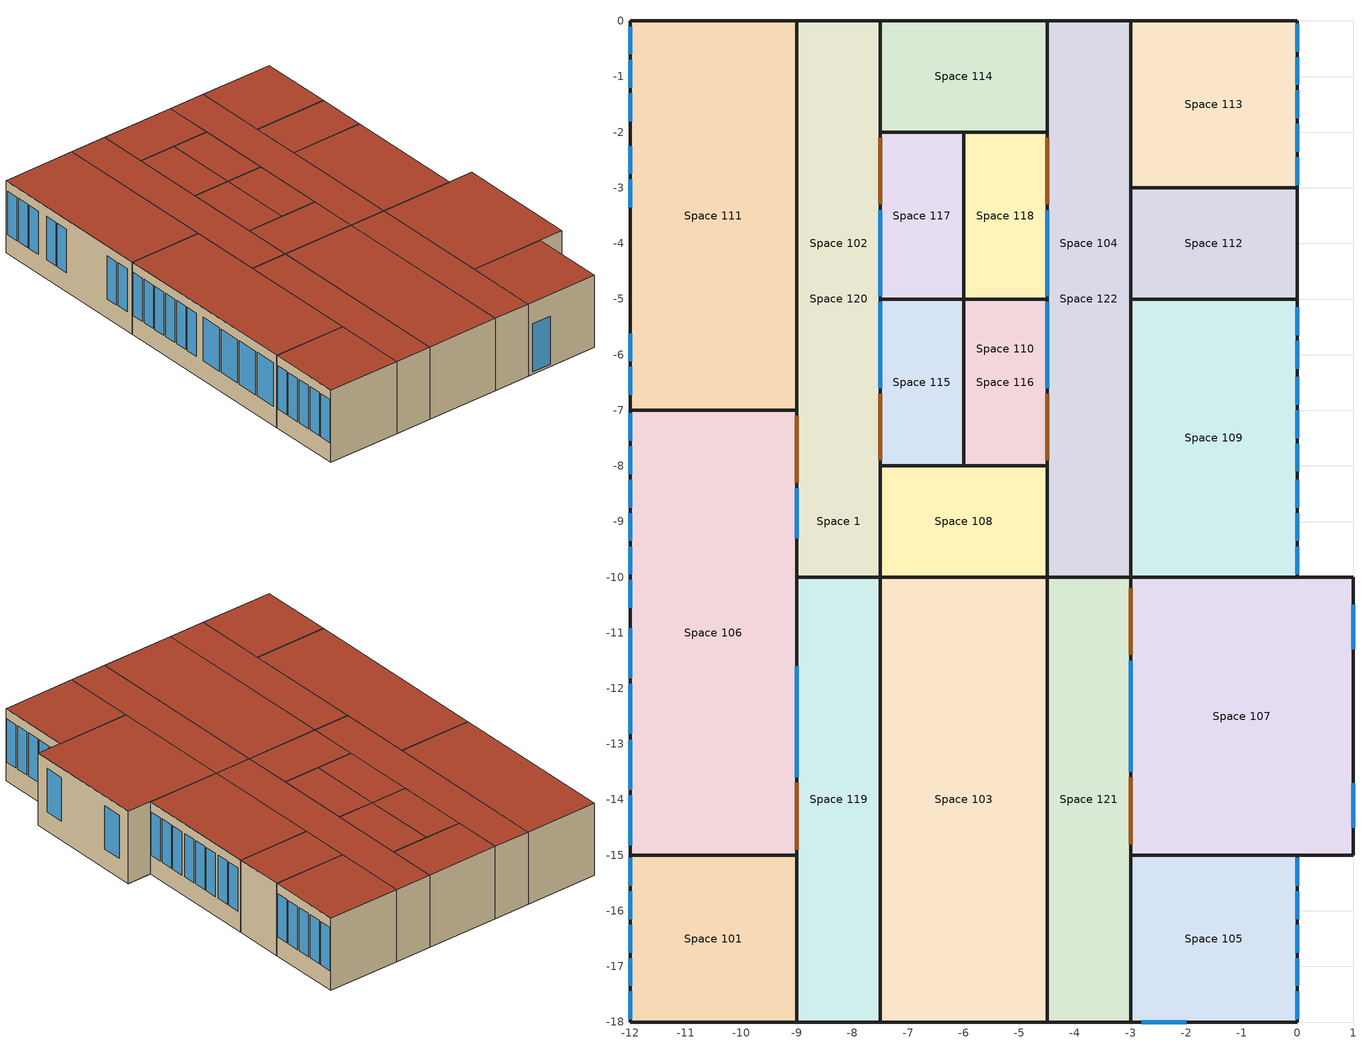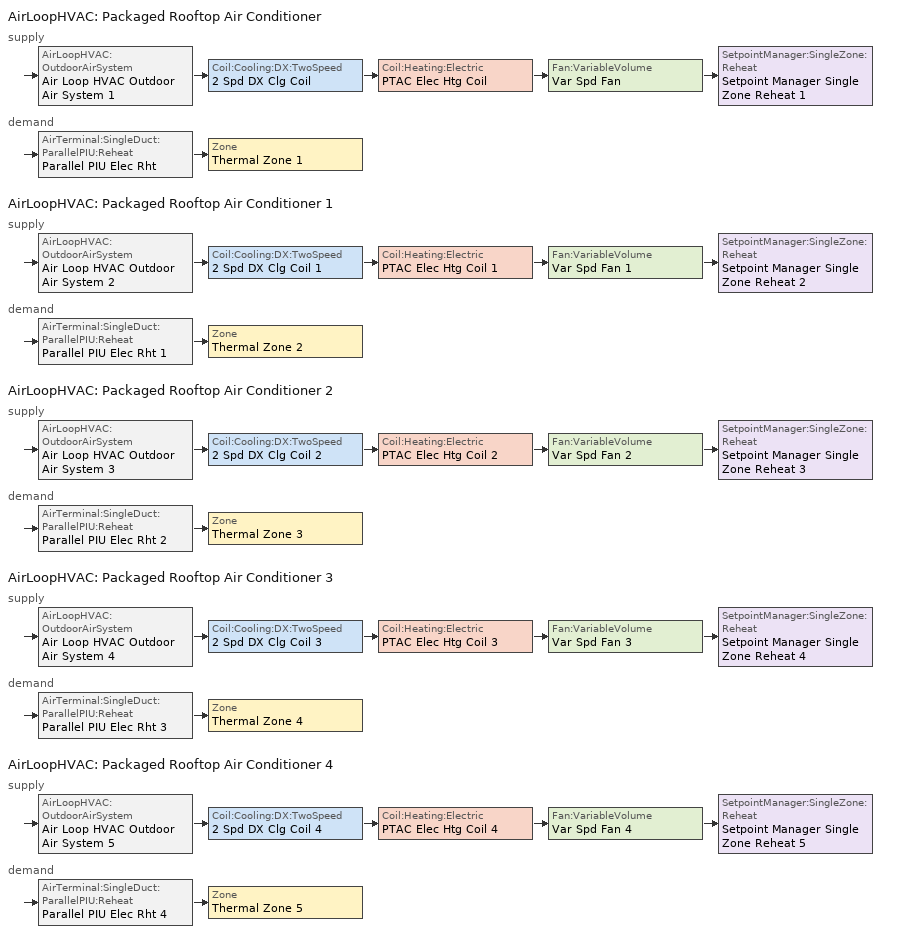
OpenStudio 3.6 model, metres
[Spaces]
Space 1
 floor ground: 0,-5 0,-10 -3,-10 -3,-5 z0; 0,-15 0,-18 -3,-18 -3,-15 z0; 1,-10 1,-15 -3,-15 -3,-10 z0; 0,0 0,-3 -3,-3 -3,0 z0; 0,-3 0,-5 -3,-5 -3,-3 z0; -4.5,0 -4.5,-2 -7.5,-2 -7.5,0 z0; -4.5,-10 -4.5,-18 -7.5,-18 -7.5,-10 z0; -4.5,-8 -4.5,-10 -7.5,-10 -7.5,-8 z0; -4.5,-2 -4.5,-8 -7.5,-8 -7.5,-2 z0; -7.5,0 -7.5,-18 -9,-18 -9,0 z0; -3,0 -3,-18 -4.5,-18 -4.5,0 z0; -9,-15 -9,-18 -12,-18 -12,-15 z0; -9,-7 -9,-15 -12,-15 -12,-7 z0
Space 101
 floor ground: -9,-15 -9,-18 -12,-18 -12,-15 z0
 wall outside: -9,-15 -12,-15 -12,-18 -9,-18 z0:3
 wall to Space 119 (Air Wall): -9,-18 -9,-15 z0:3
 window: -12,-15.05 -12,-15.55 / -12,-15.65 -12,-16.15 / -12,-16.25 -12,-16.75 / -12,-16.85 -12,-17.35 / -12,-17.45 -12,-17.95 z0.8:2.6
 roof outside: -9,-18 -9,-15 -12,-15 -12,-18 z3
Space 102
 floor ground: -7.5,0 -7.5,-10 -9,-10 -9,0 z0; -7.5,-10 -7.5,-18 -9,-18 -9,-10 z0
 wall outside: -7.5,0 -9,0 -9,-7 -9,-15 -9,-18 -7.5,-18 -7.5,-10 -7.5,-8 -7.5,-2 -7.5,0 z0:3
Space 103
 floor ground: -4.5,-10 -4.5,-18 -7.5,-18 -7.5,-10 z0
 wall outside: -4.5,-10 -7.5,-10 / -7.5,-18 -4.5,-18 z0:3
 wall to Space 121 (Air Wall): -4.5,-18 -4.5,-10 z0:3
 wall to Space 119 (Air Wall): -7.5,-10 -7.5,-18 z0:3
 roof outside: -4.5,-18 -4.5,-10 -7.5,-10 -7.5,-18 z3
Space 104
 floor ground: -3,-10 -3,-18 -4.5,-18 -4.5,-10 z0; -3,0 -3,-10 -4.5,-10 -4.5,0 z0
 wall outside: -3,0 -4.5,0 -4.5,-2 -4.5,-8 -4.5,-10 -4.5,-18 -3,-18 -3,-15 -3,-10 -3,-5 -3,-3 -3,0 z0:3
Space 105
 floor ground: 0,-15 0,-18 -3,-18 -3,-15 z0
 wall outside: -3,-18 0,-18 0,-15 -3,-15 z0:3
 wall to Space 121 (Air Wall): -3,-15 -3,-18 z0:3
 window: 0,-17.95 0,-17.45 / 0,-17.35 0,-16.85 / 0,-16.75 0,-16.25 / 0,-16.15 0,-15.65 / 0,-15.55 0,-15.05 z0.8:2.6; -2.8,-18 -2,-18 z0.1:2.1
 roof outside: 0,-18 0,-15 -3,-15 -3,-18 z3
Space 106
 floor ground: -9,-7 -9,-15 -12,-15 -12,-7 z0
 wall outside: -12,-15 -9,-15 -9,-7 -12,-7 -12,-15 z0:3
 window: -12,-7.05 -12,-7.55 / -12,-7.65 -12,-8.15 / -12,-8.25 -12,-8.75 / -12,-8.85 -12,-9.35 / -12,-9.45 -12,-9.95 / -12,-10.05 -12,-10.55 / -12,-10.92 -12,-11.82 / -12,-11.92 -12,-12.82 / -12,-12.92 -12,-13.82 / -12,-13.92 -12,-14.82 z0.8:2.6; -9,-13.6 -9,-11.6 z0.05:2.1; -9,-9.3 -9,-8.4 z0.02:2.1
 door: -9,-14.9 -9,-13.7 / -9,-8.3 -9,-7.1 z0:2.1
 roof outside: -9,-15 -9,-7 -12,-7 -12,-15 z3
Space 107
 floor ground: 1,-10 1,-15 -3,-15 -3,-10 z0
 wall outside: 1,-10 0,-10 -3,-10 -3,-15 0,-15 1,-15 1,-10 z0:3
 window: 1,-14.51 1,-13.71 / 1,-11.3 1,-10.5 z0.8:2.6; -3,-11.5 -3,-13.5 z0.02:2.1
 door: -3,-10.2 -3,-11.4 / -3,-13.6 -3,-14.8 z0:2.1
 roof outside: 1,-15 1,-10 -3,-10 -3,-15 z3
Space 108
 floor ground: -4.5,-8 -4.5,-10 -7.5,-10 -7.5,-8 z0
 wall outside: -7.5,-10 -4.5,-10 / -4.5,-8 -7.5,-8 z0:3
 wall to Space 120 (Air Wall): -7.5,-8 -7.5,-10 z0:3
 wall to Space 122 (Air Wall): -4.5,-10 -4.5,-8 z0:3
 roof outside: -4.5,-10 -4.5,-8 -7.5,-8 -7.5,-10 z3
Space 109
 floor ground: 0,-5 0,-10 -3,-10 -3,-5 z0
 wall outside: -3,-10 0,-10 0,-5 -3,-5 z0:3
 wall to Space 122 (Air Wall): -3,-5 -3,-10 z0:3
 window: 0,-9.95 0,-9.45 / 0,-9.35 0,-8.85 / 0,-8.75 0,-8.25 / 0,-8.1 0,-7.6 / 0,-7.5 0,-7 / 0,-6.9 0,-6.4 / 0,-6.25 0,-5.75 / 0,-5.65 0,-5.15 z0.8:2.6
 roof outside: 0,-10 0,-5 -3,-5 -3,-10 z3
Space 110
 floor ground: -4.5,-5 -4.5,-8 -6,-8 -6,-5 z0; -6,-5 -6,-8 -7.5,-8 -7.5,-5 z0; -6,-2 -6,-5 -7.5,-5 -7.5,-2 z0; -4.5,-2 -4.5,-5 -6,-5 -6,-2 z0
 wall outside: -7.5,-8 -4.5,-8 -4.5,-2 -7.5,-2 -7.5,-8 z0:3
Space 111
 floor ground: -9,0 -9,-7 -12,-7 -12,0 z0
 wall outside: -9,0 -12,0 -12,-7 -9,-7 z0:3
 wall to Space 120 (Air Wall): -9,-7 -9,0 z0:3
 window: -12,-0.1 -12,-0.6 / -12,-0.7 -12,-1.2 / -12,-1.3 -12,-1.8 / -12,-2.25 -12,-2.75 / -12,-2.85 -12,-3.35 / -12,-5.62 -12,-6.12 / -12,-6.22 -12,-6.72 z0.8:2.6
 roof outside: -9,-7 -9,0 -12,0 -12,-7 z3
Space 112
 floor ground: 0,-3 0,-5 -3,-5 -3,-3 z0
 wall outside: -3,-5 0,-5 0,-3 -3,-3 z0:3
 wall to Space 122 (Air Wall): -3,-3 -3,-5 z0:3
 roof outside: 0,-5 0,-3 -3,-3 -3,-5 z3
Space 113
 floor ground: 0,0 0,-3 -3,-3 -3,0 z0
 wall outside: -3,-3 0,-3 0,0 -3,0 z0:3
 wall to Space 122 (Air Wall): -3,0 -3,-3 z0:3
 window: 0,-2.95 0,-2.45 / 0,-2.35 0,-1.85 / 0,-1.75 0,-1.25 / 0,-1.15 0,-0.65 / 0,-0.55 0,-0.05 z0.8:2.6
 roof outside: 0,-3 0,0 -3,0 -3,-3 z3
Space 114
 floor ground: -4.5,0 -4.5,-2 -7.5,-2 -7.5,0 z0
 wall outside: -7.5,-2 -4.5,-2 / -4.5,0 -7.5,0 z0:3
 wall to Space 120 (Air Wall): -7.5,0 -7.5,-2 z0:3
 wall to Space 122 (Air Wall): -4.5,-2 -4.5,0 z0:3
 roof outside: -4.5,-2 -4.5,0 -7.5,0 -7.5,-2 z3
Space 115
 floor ground: -6,-5 -6,-8 -7.5,-8 -7.5,-5 z0
 wall outside: -7.5,-5 -7.5,-8 -6,-8 -6,-5 -7.5,-5 z0:3
 window: -7.5,-5.05 -7.5,-6.6 z0.05:2.1
 door: -7.5,-6.7 -7.5,-7.9 z0:2.1
 roof outside: -6,-8 -6,-5 -7.5,-5 -7.5,-8 z3
Space 116
 floor ground: -4.5,-5 -4.5,-8 -6,-8 -6,-5 z0
 wall outside: -6,-5 -6,-8 -4.5,-8 -4.5,-5 -6,-5 z0:3
 window: -4.5,-6.6 -4.5,-5.05 z0.05:2.1
 door: -4.5,-7.9 -4.5,-6.7 z0:2.1
 roof outside: -4.5,-8 -4.5,-5 -6,-5 -6,-8 z3
Space 117
 floor ground: -6,-2 -6,-5 -7.5,-5 -7.5,-2 z0
 wall outside: -6,-5 -6,-2 -7.5,-2 -7.5,-5 -6,-5 z0:3
 window: -7.5,-3.4 -7.5,-4.95 z0.05:2.1
 door: -7.5,-2.1 -7.5,-3.3 z0:2.1
 roof outside: -6,-5 -6,-2 -7.5,-2 -7.5,-5 z3
Space 118
 floor ground: -4.5,-2 -4.5,-5 -6,-5 -6,-2 z0
 wall outside: -4.5,-5 -4.5,-2 -6,-2 -6,-5 -4.5,-5 z0:3
 window: -4.5,-4.95 -4.5,-3.4 z0.05:2.1
 door: -4.5,-3.3 -4.5,-2.1 z0:2.1
 roof outside: -4.5,-5 -4.5,-2 -6,-2 -6,-5 z3
Space 119
 floor ground: -7.5,-10 -7.5,-18 -9,-18 -9,-10 z0
 wall outside: -7.5,-10 -9,-10 -9,-15 / -9,-18 -7.5,-18 z0:3
 roof outside: -7.5,-18 -7.5,-10 -9,-10 -9,-18 z3
Space 120
 floor ground: -7.5,0 -7.5,-10 -9,-10 -9,0 z0
 wall outside: -9,-7 -9,-10 -7.5,-10 / -7.5,0 -9,0 / -7.5,-8 -7.5,-2 z0:3
 roof outside: -7.5,-10 -7.5,0 -9,0 -9,-10 z3
Space 121
 floor ground: -3,-10 -3,-18 -4.5,-18 -4.5,-10 z0
 wall outside: -3,-15 -3,-10 -4.5,-10 / -4.5,-18 -3,-18 z0:3
 roof outside: -3,-18 -3,-10 -4.5,-10 -4.5,-18 z3
Space 122
 floor ground: -3,0 -3,-10 -4.5,-10 -4.5,0 z0
 wall outside: -3,0 -4.5,0 / -4.5,-10 -3,-10 / -4.5,-2 -4.5,-8 z0:3
 roof outside: -3,-10 -3,0 -4.5,0 -4.5,-10 z3
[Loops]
AirLoopHVAC 'Packaged Rooftop Air Conditioner'
 supply: AirLoopHVAC:OutdoorAirSystem 'Air Loop HVAC Outdoor Air System 1' > Coil:Cooling:DX:TwoSpeed '2 Spd DX Clg Coil' > Coil:Heating:Electric 'PTAC Elec Htg Coil' > Fan:VariableVolume 'Var Spd Fan' > SetpointManager:SingleZone:Reheat 'Setpoint Manager Single Zone Reheat 1'
 demand: AirTerminal:SingleDuct:ParallelPIU:Reheat 'Parallel PIU Elec Rht' > Zone 'Thermal Zone 1'
AirLoopHVAC 'Packaged Rooftop Air Conditioner 1'
 supply: AirLoopHVAC:OutdoorAirSystem 'Air Loop HVAC Outdoor Air System 2' > Coil:Cooling:DX:TwoSpeed '2 Spd DX Clg Coil 1' > Coil:Heating:Electric 'PTAC Elec Htg Coil 1' > Fan:VariableVolume 'Var Spd Fan 1' > SetpointManager:SingleZone:Reheat 'Setpoint Manager Single Zone Reheat 2'
 demand: AirTerminal:SingleDuct:ParallelPIU:Reheat 'Parallel PIU Elec Rht 1' > Zone 'Thermal Zone 2'
AirLoopHVAC 'Packaged Rooftop Air Conditioner 2'
 supply: AirLoopHVAC:OutdoorAirSystem 'Air Loop HVAC Outdoor Air System 3' > Coil:Cooling:DX:TwoSpeed '2 Spd DX Clg Coil 2' > Coil:Heating:Electric 'PTAC Elec Htg Coil 2' > Fan:VariableVolume 'Var Spd Fan 2' > SetpointManager:SingleZone:Reheat 'Setpoint Manager Single Zone Reheat 3'
 demand: AirTerminal:SingleDuct:ParallelPIU:Reheat 'Parallel PIU Elec Rht 2' > Zone 'Thermal Zone 3'
AirLoopHVAC 'Packaged Rooftop Air Conditioner 3'
 supply: AirLoopHVAC:OutdoorAirSystem 'Air Loop HVAC Outdoor Air System 4' > Coil:Cooling:DX:TwoSpeed '2 Spd DX Clg Coil 3' > Coil:Heating:Electric 'PTAC Elec Htg Coil 3' > Fan:VariableVolume 'Var Spd Fan 3' > SetpointManager:SingleZone:Reheat 'Setpoint Manager Single Zone Reheat 4'
 demand: AirTerminal:SingleDuct:ParallelPIU:Reheat 'Parallel PIU Elec Rht 3' > Zone 'Thermal Zone 4'
AirLoopHVAC 'Packaged Rooftop Air Conditioner 4'
 supply: AirLoopHVAC:OutdoorAirSystem 'Air Loop HVAC Outdoor Air System 5' > Coil:Cooling:DX:TwoSpeed '2 Spd DX Clg Coil 4' > Coil:Heating:Electric 'PTAC Elec Htg Coil 4' > Fan:VariableVolume 'Var Spd Fan 4' > SetpointManager:SingleZone:Reheat 'Setpoint Manager Single Zone Reheat 5'
 demand: AirTerminal:SingleDuct:ParallelPIU:Reheat 'Parallel PIU Elec Rht 4' > Zone 'Thermal Zone 5'
[Building]
Building 1: Space Type=189.1-2009 - Office - OpenOffice - CZ4-8; Default Construction Set=189.1-2009 - CZ5 - Office
[Site]
Beijing: Latitude {deg}=39.8; Longitude {deg}=116.47; Time Zone {hr}=8; Elevation {m}=31.3
[ClimateZones]
Climate Zone Institution Name 1=ASHRAE; Climate Zone Document Name 1=ANSI/ASHRAE Standard 169; Climate Zone Document Year 1=2006; Climate Zone Institution Name 2=CEC; Climate Zone Document Name 2=California Climate Zone Descriptions; Climate Zone Document Year 2=1995
[SizingPeriod:DesignDay] Barometric Pressure {Pa}=100950; Rain Indicator=No; Snow Indicator=No; Day of Month=21; Daylight Saving Time Indicator=No; Dry-Bulb Temperature Range Modifier Type=DefaultMultipliers
Name | Maximum Dry-Bulb Temperature {C} | Daily Dry-Bulb Temperature Range {deltaC} | Wind Speed {m/s} | Wind Direction {deg} | Sky Clearness | Month | Day Type | Humidity Condition Type | Wetbulb or DewPoint at Maximum Dry-Bulb {C} | Solar Model Indicator | ASHRAE Clear Sky Optical Depth for Beam Irradiance | ASHRAE Clear Sky Optical Depth for Diffuse Irradiance | Enthalpy at Maximum Dry-Bulb {J/kg}
Beijing Ann Htg 99.6% Condns DB | -10.8 | 0 | 2.2 | 340 | 0 | 1 | WinterDesignDay | Wetbulb | -10.8 | ASHRAEClearSky
Beijing Ann Hum_n 99.6% Condns DP=>MCDB | -4 | 0 | 2.2 | 340 | 0 | 1 | WinterDesignDay | Dewpoint | -30.1 | ASHRAEClearSky
Beijing Ann Htg Wind 99.6% Condns WS=>MCDB | -1.6 | 0 | 12 | 340 | 0 | 1 | WinterDesignDay | Wetbulb | -1.6 | ASHRAEClearSky
Beijing Ann Clg .4% Condns DB=>MWB | 34.9 | 8.9 | 3.4 | 180 |  | 7 | SummerDesignDay | Wetbulb | 22.2 | ASHRAETau | 0.747 | 1.448
Beijing Ann Clg .4% Condns WB=>MDB | 30.5 | 8.9 | 3.4 | 180 |  | 7 | SummerDesignDay | Wetbulb | 27 | ASHRAETau | 0.747 | 1.448
Beijing Ann Clg .4% Condns DP=>MDB | 28.9 | 8.9 | 3.4 | 180 |  | 7 | SummerDesignDay | Dewpoint | 26.1 | ASHRAETau | 0.747 | 1.448
Beijing Ann Clg .4% Condns Enth=>MDB | 30.1 | 8.9 | 3.4 | 180 |  | 7 | SummerDesignDay | Enthalpy | 23 | ASHRAETau | 0.747 | 1.448 | 86200
[DefaultConstructionSet]
189.1-2009 - CZ5 - Office: Default Exterior Surface Constructions=Default Surface Constructions 13; Default Interior Surface Constructions=Default Surface Constructions 14; Default Ground Contact Surface Constructions=Default Surface Constructions 15; Default Exterior SubSurface Constructions=Default Sub Surface Constructions 9; Default Interior SubSurface Constructions=Default Sub Surface Constructions 10; Interior Partition Construction=Interior Partition
[DefaultSurfaceConstructions]
Name | Floor Construction | Wall Construction | Roof Ceiling Construction
Default Surface Constructions 13 | ExtSlabCarpet 4in ClimateZone 1-8 | ASHRAE 189.1-2009 ExtWall Mass ClimateZone 5 | ASHRAE 189.1-2009 ExtRoof IEAD ClimateZone 2-5
Default Surface Constructions 14 | Interior Floor | Interior Wall | Interior Ceiling
Default Surface Constructions 15 | ExtSlabCarpet 4in ClimateZone 1-8 | ExtSlabCarpet 4in ClimateZone 1-8 | ExtSlabCarpet 4in ClimateZone 1-8
[Construction]
ExtSlabCarpet 4in ClimateZone 1-8: MAT-CC05 4 HW CONCRETE, CP02 CARPET PAD
Interior Floor: F16 Acoustic tile, F05 Ceiling air space resistance, M11 100mm lightweight concrete
Interior Wall: G01a 19mm gypsum board, F04 Wall air space resistance, G01a 19mm gypsum board
Interior Ceiling: M11 100mm lightweight concrete, F05 Ceiling air space resistance, F16 Acoustic tile
Exterior Door: F08 Metal surface, I01 25mm insulation board
Interior Window: Clear 3mm
Interior Door; Interior Partition: G05 25mm wood
ASHRAE 189.1-2009 ExtRoof IEAD ClimateZone 2-5: Roof Membrane, Roof Insulation [21], Metal Decking
ASHRAE 189.1-2009 ExtWindow ClimateZone 4-5: Theoretical Glass [207]
ASHRAE 189.1-2009 ExtWall Mass ClimateZone 5: 1IN Stucco, 8IN Concrete HW, Wall Insulation [40], 1/2IN Gypsum
[Material] Thermal Absorptance=0.9
Name | Roughness | Thickness {m} | Conductivity {W/m-K} | Density {kg/m3} | Specific Heat {J/kg-K} | Solar Absorptance | Visible Absorptance
MAT-CC05 4 HW CONCRETE | Rough | 0.1016 | 1.311 | 2240 | 836.8 | 0.85 | 0.85
1IN Stucco | Smooth | 0.0253 | 0.6918 | 1858 | 837 | 0.92 | 0.92
8IN Concrete HW | MediumRough | 0.2033 | 1.7296 | 2243 | 837 | 0.65 | 0.65
1/2IN Gypsum | Smooth | 0.0127 | 0.16 | 784.9 | 830 | 0.4 | 0.4
Roof Membrane | VeryRough | 0.0095 | 0.16 | 1121.29 | 1460 | 0.7 | 0.7
Metal Decking | MediumSmooth | 0.0015 | 45.006 | 7680 | 418.4 | 0.6 | 0.6
F16 Acoustic tile | MediumSmooth | 0.0191 | 0.06 | 368 | 590 | 0.3 | 0.3
M11 100mm lightweight concrete | MediumRough | 0.1016 | 0.53 | 1280 | 840 | 0.5 | 0.5
G01a 19mm gypsum board | MediumSmooth | 0.019 | 0.16 | 800 | 1090 | 0.4 | 0.4
F08 Metal surface | Smooth | 0.0008 | 45.28 | 7824 | 500 | 0.7 | 0.7
I01 25mm insulation board | MediumRough | 0.0254 | 0.03 | 43 | 1210 | 0.6 | 0.6
G05 25mm wood | MediumSmooth | 0.0254 | 0.15 | 608 | 1630 | 0.5 | 0.5
Roof Insulation [21] | MediumRough | 0.2105 | 0.049 | 265 | 836.8 | 0.7 | 0.7
Wall Insulation [40] | MediumRough | 0.0794 | 0.0432 | 91 | 837 | 0.5 | 0.5
[Material:NoMass]
CP02 CARPET PAD: Roughness=Smooth; Thermal Resistance {m2-K/W}=0.1; Thermal Absorptance=0.9; Solar Absorptance=0.8; Visible Absorptance=0.8
[Material:AirGap]
Name | Thermal Resistance {m2-K/W}
F05 Ceiling air space resistance | 0.18
F04 Wall air space resistance | 0.15
[DefaultSubSurfaceConstructions]
Name | Fixed Window Construction | Operable Window Construction | Door Construction | Tubular Daylight Dome Construction | Tubular Daylight Diffuser Construction
Default Sub Surface Constructions 9 | ASHRAE 189.1-2009 ExtWindow ClimateZone 4-5 | ASHRAE 189.1-2009 ExtWindow ClimateZone 4-5 | Exterior Door | Interior Window | Interior Window
Default Sub Surface Constructions 10 | Interior Window | Interior Window | Interior Door
[WindowMaterial:Glazing] Optical Data Type=SpectralAverage; Thickness {m}=0.003; Back Side Solar Reflectance at Normal Incidence=0; Back Side Visible Reflectance at Normal Incidence=0; Infrared Transmittance at Normal Incidence=0; Dirt Correction Factor for Solar and Visible Transmittance=1; Solar Diffusing=No
Name | Solar Transmittance at Normal Incidence | Front Side Solar Reflectance at Normal Incidence | Visible Transmittance at Normal Incidence | Front Side Visible Reflectance at Normal Incidence | Front Side Infrared Hemispherical Emissivity | Back Side Infrared Hemispherical Emissivity | Conductivity {W/m-K}
Clear 3mm | 0.837 | 0.075 | 0.898 | 0.081 | 0.84 | 0.84 | 0.9
Theoretical Glass [207] | 0.3311 | 0.6189 | 0.44 | 0.51 | 0.9 | 0.9 | 0.0133
[Construction:AirBoundary]
Air Wall: 0
[WindowMaterial:Blind]
Window Material Blind 1: Slat Width {m}=0.025; Slat Separation {m}=0.01875; Front Side Slat Beam Solar Reflectance=0.5; Back Side Slat Beam Solar Reflectance=0.5; Front Side Slat Diffuse Solar Reflectance=0.5; Back Side Slat Diffuse Solar Reflectance=0.5; Slat Beam Visible Transmittance=0
[SpaceType] Standards Building Type=Office
Name | Default Schedule Set | Design Specification Outdoor Air Object | Standards Space Type
189.1-2009 - Office - BreakRoom - CZ1-3 | 189.1-2009 - Office - BreakRoom - CZ1-3 Schedule Set | 189.1-2009 - Office - BreakRoom - CZ1-3 Ventilation | BreakRoom
189.1-2009 - Office - IT_Room - CZ1-3 | 189.1-2009 - Office - IT_Room - CZ1-3 Schedule Set | 189.1-2009 - Office - IT_Room - CZ1-3 Ventilation | IT_Room
189.1-2009 - Office - OpenOffice - CZ4-8 | 189.1-2009 - Office - OpenOffice - CZ4-8 Schedule Set | 189.1-2009 - Office - OpenOffice - CZ4-8 Ventilation | OpenOffice
189.1-2009 - Office - Lobby - CZ1-3 1; 189.1-2009 - Office - Lobby - CZ1-3 2 | 189.1-2009 - Office - Lobby - CZ1-3 Schedule Set | 189.1-2009 - Office - Lobby - CZ1-3 Ventilation | Lobby
189.1-2009 - Office - Lobby - CZ4-8 1; 189.1-2009 - Office - Lobby - CZ4-8 2 | 189.1-2009 - Office - Lobby - CZ4-8 Schedule Set | 189.1-2009 - Office - Lobby - CZ4-8 Ventilation | Lobby
[DefaultScheduleSet] People Activity Level Schedule=Office Activity; Lighting Schedule=Office Bldg Light; Electric Equipment Schedule=Office Bldg Equip; Infiltration Schedule=Office Infil Quarter On
Name | Number of People Schedule
189.1-2009 - Office - BreakRoom - CZ1-3 Schedule Set; 189.1-2009 - Office - IT_Room - CZ1-3 Schedule Set; 189.1-2009 - Office - Lobby - CZ1-3 Schedule Set; 189.1-2009 - Office - Lobby - CZ4-8 Schedule Set | Office Misc Occ
189.1-2009 - Office - OpenOffice - CZ4-8 Schedule Set | Office Work Occ
[Lights:Definition] Design Level Calculation Method=Watts/Area
Name | Watts per Space Floor Area {W/m2}
189.1-2009 - Office - BreakRoom - CZ1-3 Lights Definition | 11.625
189.1-2009 - Office - IT_Room - CZ1-3 Lights Definition; 189.1-2009 - Office - OpenOffice - CZ4-8 Lights Definition | 10.6563
189.1-2009 - Office - Lobby - CZ1-3 Lights Definition; 189.1-2009 - Office - Lobby - CZ4-8 Lights Definition | 12.5938
[Lights]
Name | Lights Definition | Space or SpaceType
189.1-2009 - Office - BreakRoom - CZ1-3 Lights | 189.1-2009 - Office - BreakRoom - CZ1-3 Lights Definition | 189.1-2009 - Office - BreakRoom - CZ1-3
189.1-2009 - Office - IT_Room - CZ1-3 Lights | 189.1-2009 - Office - IT_Room - CZ1-3 Lights Definition | 189.1-2009 - Office - IT_Room - CZ1-3
189.1-2009 - Office - OpenOffice - CZ4-8 Lights | 189.1-2009 - Office - OpenOffice - CZ4-8 Lights Definition | 189.1-2009 - Office - OpenOffice - CZ4-8
189.1-2009 - Office - Lobby - CZ1-3 Lights 1 | 189.1-2009 - Office - Lobby - CZ1-3 Lights Definition | 189.1-2009 - Office - Lobby - CZ1-3 1
189.1-2009 - Office - Lobby - CZ1-3 Lights 2 | 189.1-2009 - Office - Lobby - CZ1-3 Lights Definition | 189.1-2009 - Office - Lobby - CZ1-3 2
189.1-2009 - Office - Lobby - CZ4-8 Lights 1 | 189.1-2009 - Office - Lobby - CZ4-8 Lights Definition | 189.1-2009 - Office - Lobby - CZ4-8 1
189.1-2009 - Office - Lobby - CZ4-8 Lights 2 | 189.1-2009 - Office - Lobby - CZ4-8 Lights Definition | 189.1-2009 - Office - Lobby - CZ4-8 2
[DesignSpecification:OutdoorAir] Outdoor Air Method=Sum
Name | Outdoor Air Flow per Person {m3/s-person} | Outdoor Air Flow per Floor Area {m3/s-m2}
189.1-2009 - Office - BreakRoom - CZ1-3 Ventilation; 189.1-2009 - Office - Lobby - CZ1-3 Ventilation; 189.1-2009 - Office - Lobby - CZ4-8 Ventilation | 0.00707921
189.1-2009 - Office - IT_Room - CZ1-3 Ventilation |  | 0.000254
189.1-2009 - Office - OpenOffice - CZ4-8 Ventilation | 0.00943895
[People:Definition] Number of People Calculation Method=People/Area; Fraction Radiant=0.3
Name | People per Space Floor Area {person/m2}
189.1-2009 - Office - BreakRoom - CZ1-3 People Definition | 0.538196
189.1-2009 - Office - IT_Room - CZ1-3 People Definition | 0.0538196
189.1-2009 - Office - Lobby - CZ1-3 People Definition; 189.1-2009 - Office - Lobby - CZ4-8 People Definition | 0.107639
189.1-2009 - Office - OpenOffice - CZ4-8 People Definition | 0.0565105
[People]
Name | People Definition | Space or SpaceType | Multiplier
189.1-2009 - Office - BreakRoom - CZ1-3 People | 189.1-2009 - Office - BreakRoom - CZ1-3 People Definition | 189.1-2009 - Office - BreakRoom - CZ1-3
189.1-2009 - Office - IT_Room - CZ1-3 People | 189.1-2009 - Office - IT_Room - CZ1-3 People Definition | 189.1-2009 - Office - IT_Room - CZ1-3
189.1-2009 - Office - OpenOffice - CZ4-8 People | 189.1-2009 - Office - OpenOffice - CZ4-8 People Definition | 189.1-2009 - Office - OpenOffice - CZ4-8
189.1-2009 - Office - Lobby - CZ1-3 People 1 | 189.1-2009 - Office - Lobby - CZ1-3 People Definition | 189.1-2009 - Office - Lobby - CZ1-3 1 | 1
189.1-2009 - Office - Lobby - CZ1-3 People 2 | 189.1-2009 - Office - Lobby - CZ1-3 People Definition | 189.1-2009 - Office - Lobby - CZ1-3 2 | 1
189.1-2009 - Office - Lobby - CZ4-8 People 1 | 189.1-2009 - Office - Lobby - CZ4-8 People Definition | 189.1-2009 - Office - Lobby - CZ4-8 1 | 1
189.1-2009 - Office - Lobby - CZ4-8 People 2 | 189.1-2009 - Office - Lobby - CZ4-8 People Definition | 189.1-2009 - Office - Lobby - CZ4-8 2 | 1
[SpaceInfiltration:DesignFlowRate] Design Flow Rate Calculation Method=Flow/ExteriorArea
Name | Space or SpaceType | Flow per Exterior Surface Area {m3/s-m2}
189.1-2009 - Office - BreakRoom - CZ1-3 Infiltration | 189.1-2009 - Office - BreakRoom - CZ1-3 | 0.00030226
189.1-2009 - Office - IT_Room - CZ1-3 Infiltration | 189.1-2009 - Office - IT_Room - CZ1-3 | 0.00030226
189.1-2009 - Office - OpenOffice - CZ4-8 Infiltration | 189.1-2009 - Office - OpenOffice - CZ4-8 | 0.000226568
189.1-2009 - Office - Lobby - CZ1-3 Infiltration 1 | 189.1-2009 - Office - Lobby - CZ1-3 1 | 0.00030226
189.1-2009 - Office - Lobby - CZ1-3 Infiltration 2 | 189.1-2009 - Office - Lobby - CZ1-3 2 | 0.00030226
189.1-2009 - Office - Lobby - CZ4-8 Infiltration 1 | 189.1-2009 - Office - Lobby - CZ4-8 1 | 0.000226568
189.1-2009 - Office - Lobby - CZ4-8 Infiltration 2 | 189.1-2009 - Office - Lobby - CZ4-8 2 | 0.000226568
[ElectricEquipment:Definition] Design Level Calculation Method=Watts/Area
Name | Watts per Space Floor Area {W/m2}
189.1-2009 - Office - BreakRoom - CZ1-3 Electric Equipment Definition | 48.007
189.1-2009 - Office - IT_Room - CZ1-3 Electric Equipment Definition | 16.7917
189.1-2009 - Office - Lobby - CZ1-3 Electric Equipment Definition; 189.1-2009 - Office - Lobby - CZ4-8 Electric Equipment Definition | 0.753474
189.1-2009 - Office - OpenOffice - CZ4-8 Electric Equipment Definition | 7.64238
[ElectricEquipment]
Name | Electric Equipment Definition | Space or SpaceType
189.1-2009 - Office - BreakRoom - CZ1-3 Electric Equipment | 189.1-2009 - Office - BreakRoom - CZ1-3 Electric Equipment Definition | 189.1-2009 - Office - BreakRoom - CZ1-3
189.1-2009 - Office - IT_Room - CZ1-3 Electric Equipment | 189.1-2009 - Office - IT_Room - CZ1-3 Electric Equipment Definition | 189.1-2009 - Office - IT_Room - CZ1-3
189.1-2009 - Office - OpenOffice - CZ4-8 Electric Equipment | 189.1-2009 - Office - OpenOffice - CZ4-8 Electric Equipment Definition | 189.1-2009 - Office - OpenOffice - CZ4-8
189.1-2009 - Office - Lobby - CZ1-3 Electric Equipment 1 | 189.1-2009 - Office - Lobby - CZ1-3 Electric Equipment Definition | 189.1-2009 - Office - Lobby - CZ1-3 1
189.1-2009 - Office - Lobby - CZ1-3 Electric Equipment 2 | 189.1-2009 - Office - Lobby - CZ1-3 Electric Equipment Definition | 189.1-2009 - Office - Lobby - CZ1-3 2
189.1-2009 - Office - Lobby - CZ4-8 Electric Equipment 1 | 189.1-2009 - Office - Lobby - CZ4-8 Electric Equipment Definition | 189.1-2009 - Office - Lobby - CZ4-8 1
189.1-2009 - Office - Lobby - CZ4-8 Electric Equipment 2 | 189.1-2009 - Office - Lobby - CZ4-8 Electric Equipment Definition | 189.1-2009 - Office - Lobby - CZ4-8 2
[ThermostatSetpoint:DualSetpoint] Heating Setpoint Temperature Schedule=HAVC-HOT; Cooling Setpoint Temperature Schedule=HAVC-COOL
Thermostat Setpoint Dual Setpoint 1; Thermostat Setpoint Dual Setpoint 2; Thermostat Setpoint Dual Setpoint 3; Thermostat Setpoint Dual Setpoint 4; Thermostat Setpoint Dual Setpoint 5
[ShadingControl]
Shading Control 1: Shading Type=InteriorBlind; Shading Device Material=Window Material Blind 1; Multiple Surface Control Type=Sequential
[Space]
Name | Space Type | Building Story | Thermal Zone
Space 1
Space 101; Space 103; Space 105; Space 107 | 189.1-2009 - Office - IT_Room - CZ1-3 | Building Story 1 | Thermal Zone 1
Space 102; Space 104; Space 110 |  | Building Story 1
Space 106 | 189.1-2009 - Office - BreakRoom - CZ1-3 | Building Story 1 | Thermal Zone 3
Space 108; Space 109; Space 111; Space 112; Space 113; Space 114 |  | Building Story 1 | Thermal Zone 2
Space 115; Space 116; Space 117; Space 118 |  | Building Story 2 | Thermal Zone 2
Space 119 | 189.1-2009 - Office - Lobby - CZ1-3 1 | Building Story 3 | Thermal Zone 4
Space 120 | 189.1-2009 - Office - Lobby - CZ1-3 2 | Building Story 3 | Thermal Zone 4
Space 121 | 189.1-2009 - Office - Lobby - CZ4-8 1 | Building Story 4 | Thermal Zone 5
Space 122 | 189.1-2009 - Office - Lobby - CZ4-8 2 | Building Story 4 | Thermal Zone 5
[BuildingStory] Nominal Z Coordinate {m}=0; Nominal Floor to Floor Height {m}=3
Building Story 1; Building Story 2; Building Story 3; Building Story 4
[ThermalZone] Use Ideal Air Loads=No
Name | Thermostat
Thermal Zone 1 | Thermostat Setpoint Dual Setpoint 1
Thermal Zone 2 | Thermostat Setpoint Dual Setpoint 2
Thermal Zone 3 | Thermostat Setpoint Dual Setpoint 3
Thermal Zone 4 | Thermostat Setpoint Dual Setpoint 4
Thermal Zone 5 | Thermostat Setpoint Dual Setpoint 5
[Sizing:Zone] Zone Cooling Design Supply Air Temperature Input Method=SupplyAirTemperature; Zone Cooling Design Supply Air Temperature Difference {deltaC}=11.11; Zone Heating Design Supply Air Temperature Input Method=SupplyAirTemperature; Zone Heating Design Supply Air Temperature Difference {deltaC}=11.11; Zone Cooling Design Supply Air Humidity Ratio {kg-H2O/kg-air}=0.0085; Zone Heating Design Supply Air Humidity Ratio {kg-H2O/kg-air}=0.008; Cooling Design Air Flow Method=DesignDay; Heating Design Air Flow Method=DesignDay; Account for Dedicated Outdoor Air System=No; Dedicated Outdoor Air System Control Strategy=NeutralSupplyAir; Dedicated Outdoor Air Low Setpoint Temperature for Design {C}=autosize; Dedicated Outdoor Air High Setpoint Temperature for Design {C}=autosize; Zone Load Sizing Method=Sensible Load Only No Latent Load; Zone Latent Cooling Design Supply Air Humidity Ratio Input Method=HumidityRatioDifference; Zone Cooling Design Supply Air Humidity Ratio Difference {kgWater/kgDryAir}=0.005; Zone Latent Heating Design Supply Air Humidity Ratio Input Method=HumidityRatioDifference; Zone Humidification Design Supply Air Humidity Ratio Difference {kgWater/kgDryAir}=0.005
Name | Zone Cooling Design Supply Air Temperature {C} | Zone Heating Design Supply Air Temperature {C} | Cooling Minimum Air Flow per Zone Floor Area {m3/s-m2} | Heating Maximum Air Flow per Zone Floor Area {m3/s-m2}
Thermal Zone 1 | 16 | 30 | 0.000856 | 0.00425
Thermal Zone 2 | 16 | 32 |  | 0.00526
Thermal Zone 3 | 14 | 28 | 0.0006 | 0.003
Thermal Zone 4; Thermal Zone 5 | 18 | 26 | 0.0005
[Zone equipment]
Thermal Zone 1: Parallel PIU Elec Rht
Thermal Zone 2: Parallel PIU Elec Rht 1
Thermal Zone 3: Parallel PIU Elec Rht 2
Thermal Zone 4: Parallel PIU Elec Rht 3
Thermal Zone 5: Parallel PIU Elec Rht 4
[AirLoopHVAC] Design Supply Air Flow Rate {m3/s}=autosize; Design Return Air Flow Fraction of Supply Air Flow=1
Name | Availability Schedule
Packaged Rooftop Air Conditioner | Medium Office Bldg Equip
Packaged Rooftop Air Conditioner 1 | Large Office Bldg Equip
Packaged Rooftop Air Conditioner 2 | Small Office Bldg Equip
Packaged Rooftop Air Conditioner 3 | always close1
Packaged Rooftop Air Conditioner 4 | always close2
[Sizing:System] Type of Load to Size On=Sensible; Design Outdoor Air Flow Rate {m3/s}=Autosize; Central Heating Maximum System Air Flow Ratio=1; Preheat Design Temperature {C}=7; Preheat Design Humidity Ratio {kg-H2O/kg-Air}=0.008; Precool Design Temperature {C}=12.8; Precool Design Humidity Ratio {kg-H2O/kg-Air}=0.008; Central Cooling Design Supply Air Temperature {C}=12.8; Central Heating Design Supply Air Temperature {C}=40; Sizing Option=NonCoincident; 100% Outdoor Air in Cooling=No; 100% Outdoor Air in Heating=No; Central Cooling Design Supply Air Humidity Ratio {kg-H2O/kg-Air}=0.0085; Central Heating Design Supply Air Humidity Ratio {kg-H2O/kg-Air}=0.008; Cooling Design Air Flow Method=DesignDay; Cooling Design Air Flow Rate {m3/s}=0; Heating Design Air Flow Method=DesignDay; Heating Design Air Flow Rate {m3/s}=0; System Outdoor Air Method=ZoneSum; Zone Maximum Outdoor Air Fraction=1; Cooling Supply Air Flow Rate Per Floor Area {m3/s-m2}=0.00996765; Cooling Fraction of Autosized Cooling Supply Air Flow Rate=1; Cooling Supply Air Flow Rate Per Unit Cooling Capacity {m3/s-W}=3.94755e-05; Heating Supply Air Flow Rate Per Floor Area {m3/s-m2}=0.00996765; Heating Fraction of Autosized Heating Supply Air Flow Rate=1; Heating Fraction of Autosized Cooling Supply Air Flow Rate=1; Heating Supply Air Flow Rate Per Unit Heating Capacity {m3/s-W}=3.15882e-05; Cooling Design Capacity Method=CoolingDesignCapacity; Cooling Design Capacity {W}=autosize; Cooling Design Capacity Per Floor Area {W/m2}=234.7; Fraction of Autosized Cooling Design Capacity=1; Heating Design Capacity Method=HeatingDesignCapacity; Heating Design Capacity {W}=autosize; Heating Design Capacity Per Floor Area {W/m2}=157; Fraction of Autosized Heating Design Capacity=1; Central Cooling Capacity Control Method=OnOff; Occupant Diversity=autosize
Packaged Rooftop Air Conditioner; Packaged Rooftop Air Conditioner 1; Packaged Rooftop Air Conditioner 2; Packaged Rooftop Air Conditioner 3; Packaged Rooftop Air Conditioner 4
[SetpointManager:SingleZone:Reheat] Minimum Supply Air Temperature {C}=-99; Maximum Supply Air Temperature {C}=99
Name | Control Zone
Setpoint Manager Single Zone Reheat 1 | Thermal Zone 1
Setpoint Manager Single Zone Reheat 2 | Thermal Zone 2
Setpoint Manager Single Zone Reheat 3 | Thermal Zone 3
Setpoint Manager Single Zone Reheat 4 | Thermal Zone 4
Setpoint Manager Single Zone Reheat 5 | Thermal Zone 5
[Controller:OutdoorAir] Minimum Outdoor Air Flow Rate {m3/s}=0; Maximum Outdoor Air Flow Rate {m3/s}=Autosize; Economizer Control Type=NoEconomizer; Economizer Control Action Type=ModulateFlow; Economizer Maximum Limit Dry-Bulb Temperature {C}=28; Economizer Maximum Limit Enthalpy {J/kg}=64000; Economizer Minimum Limit Dry-Bulb Temperature {C}=-100; Lockout Type=NoLockout; Minimum Limit Type=FixedMinimum; High Humidity Control=No; Heat Recovery Bypass Control Type=BypassWhenWithinEconomizerLimits
Name | Controller Mechanical Ventilation
Controller Outdoor Air 1 | Controller Mechanical Ventilation 1
Controller Outdoor Air 2 | Controller Mechanical Ventilation 2
Controller Outdoor Air 3 | Controller Mechanical Ventilation 3
Controller Outdoor Air 4 | Controller Mechanical Ventilation 4
Controller Outdoor Air 5 | Controller Mechanical Ventilation 5
[Controller:MechanicalVentilation] Availability Schedule=Always On Discrete
Controller Mechanical Ventilation 1; Controller Mechanical Ventilation 2; Controller Mechanical Ventilation 3; Controller Mechanical Ventilation 4; Controller Mechanical Ventilation 5
[AirLoopHVAC:OutdoorAirSystem]
Name | Controller
Air Loop HVAC Outdoor Air System 1 | Controller Outdoor Air 1
Air Loop HVAC Outdoor Air System 2 | Controller Outdoor Air 2
Air Loop HVAC Outdoor Air System 3 | Controller Outdoor Air 3
Air Loop HVAC Outdoor Air System 4 | Controller Outdoor Air 4
Air Loop HVAC Outdoor Air System 5 | Controller Outdoor Air 5
[Coil:Cooling:DX:TwoSpeed] Availability Schedule=Always On Discrete hvac_library; Rated High Speed Total Cooling Capacity {W}=Autosize; Rated High Speed Sensible Heat Ratio=Autosize; Rated High Speed COP {W/W}=3; Rated High Speed Air Flow Rate {m3/s}=Autosize; Unit Internal Static Air Pressure {Pa}=773.3; Total Cooling Capacity Function of Temperature Curve=OS:Curve:Biquadratic 25; Total Cooling Capacity Function of Flow Fraction Curve=OS:Curve:Quadratic 20; Energy Input Ratio Function of Temperature Curve=OS:Curve:Biquadratic 22; Energy Input Ratio Function of Flow Fraction Curve=OS:Curve:Quadratic 21; Part Load Fraction Correlation Curve=OS:Curve:Quadratic 22; Rated Low Speed Total Cooling Capacity {W}=Autosize; Rated Low Speed Sensible Heat Ratio=0.69; Rated Low Speed COP {W/W}=3; Low Speed Total Cooling Capacity Function of Temperature Curve=OS:Curve:Biquadratic 23; Low Speed Energy Input Ratio Function of Temperature Curve=OS:Curve:Biquadratic 24; Condenser Type=AirCooled; Minimum Outdoor Dry-Bulb Temperature for Compressor Operation {C}=-25; High Speed Evaporative Condenser Effectiveness=0; High Speed Evaporative Condenser Air Flow Rate {m3/s}=Autosize; High Speed Evaporative Condenser Pump Rated Power Consumption {W}=Autosize; Low Speed Evaporative Condenser Effectiveness=0; Low Speed Evaporative Condenser Air Flow Rate {m3/s}=Autosize; Low Speed Evaporative Condenser Pump Rated Power Consumption {W}=Autosize; Basin Heater Capacity {W/K}=10; Basin Heater Setpoint Temperature {C}=2
2 Spd DX Clg Coil; 2 Spd DX Clg Coil 1; 2 Spd DX Clg Coil 2; 2 Spd DX Clg Coil 3; 2 Spd DX Clg Coil 4
[Coil:Heating:Electric] Availability Schedule=Always On Discrete hvac_library
PTAC Elec Htg Coil; Parallel PIU Elec Rht Coil; PTAC Elec Htg Coil 1; Parallel PIU Elec Rht Coil 1; PTAC Elec Htg Coil 2; Parallel PIU Elec Rht Coil 2; PTAC Elec Htg Coil 3; Parallel PIU Elec Rht Coil 3; PTAC Elec Htg Coil 4; Parallel PIU Elec Rht Coil 4
[Fan:VariableVolume] Availability Schedule=Always On Discrete hvac_library; Fan Efficiency=0.6045; Pressure Rise {Pa}=500; Maximum Flow Rate {m3/s}=Autosize; Fan Power Minimum Flow Rate Input Method=FixedFlowRate; Fan Power Minimum Flow Fraction=0; Fan Power Minimum Air Flow Rate {m3/s}=0; Motor Efficiency=0.93; Motor In Airstream Fraction=1; Fan Power Coefficient 1=0.0407599; Fan Power Coefficient 2=0.088045; Fan Power Coefficient 3=-0.0729261; Fan Power Coefficient 4=0.94374; Fan Power Coefficient 5=0
Var Spd Fan; Var Spd Fan 1; Var Spd Fan 2; Var Spd Fan 3; Var Spd Fan 4
[AirTerminal:SingleDuct:ParallelPIU:Reheat] Availability Schedule=Always On Discrete hvac_library; Maximum Primary Air Flow Rate {m3/s}=Autosize; Maximum Secondary Air Flow Rate {m3/s}=Autosize; Minimum Primary Air Flow Fraction=Autosize; Fan On Flow Fraction=Autosize; Maximum Hot Water or Steam Flow Rate {m3/s}=Autosize; Minimum Hot Water or Steam Flow Rate {m3/s}=0; Convergence Tolerance=0.001
Name | Fan | Reheat Coil
Parallel PIU Elec Rht | Parallel PIU Elec Rht Fan | Parallel PIU Elec Rht Coil
Parallel PIU Elec Rht 1 | Parallel PIU Elec Rht Fan 1 | Parallel PIU Elec Rht Coil 1
Parallel PIU Elec Rht 2 | Parallel PIU Elec Rht Fan 2 | Parallel PIU Elec Rht Coil 2
Parallel PIU Elec Rht 3 | Parallel PIU Elec Rht Fan 3 | Parallel PIU Elec Rht Coil 3
Parallel PIU Elec Rht 4 | Parallel PIU Elec Rht Fan 4 | Parallel PIU Elec Rht Coil 4
[Fan:ConstantVolume] Pressure Rise {Pa}=300; Maximum Flow Rate {m3/s}=AutoSize
Name | Availability Schedule
Parallel PIU Elec Rht Fan | Medium Office Bldg Equip
Parallel PIU Elec Rht Fan 1 | Large Office Bldg Equip
Parallel PIU Elec Rht Fan 2 | Small Office Bldg Equip
Parallel PIU Elec Rht Fan 3 | always close1
Parallel PIU Elec Rht Fan 4 | always close2
[Schedule:Constant] Value=1
Always On Discrete; Always On Discrete hvac_library
[Schedule:Ruleset]
Name | Default Day Schedule | Summer Design Day Schedule | Winter Design Day Schedule
Office Bldg Light | Office Bldg Light Default Schedule | Office Bldg Light Summer Design Day | Office Bldg Light Winter Design Day
Office Misc Occ | Office Bldg Occ Default Schedule 1 | Office Bldg Occ Summer Design Day 1 | Office Bldg Occ Winter Design Day 1
Office Activity | Office Activity Default Schedule | Office Activity Summer Design Day | Office Activity Winter Design Day
Office Infil Quarter On | Office Infil Quarter On Default Schedule | Office Infil Quarter On Summer Design Day | Office Infil Quarter On Winter Design Day
Office Bldg Equip | Office Bldg Equip Default Schedule | Office Bldg Equip Summer Design Day | Office Bldg Equip Winter Design Day
Office Work Occ | Office Bldg Occ Default Schedule | Office Bldg Occ Summer Design Day | Office Bldg Occ Winter Design Day
Large Office Bldg Equip | Large Office Bldg Equip Default Schedule | Large Office Bldg Equip Summer Design Day | Large Office Bldg Equip Winter Design Day
Medium Office Bldg Equip | Medium Office Bldg Equip Default Schedule | Medium Office Bldg Equip Summer Design Day | Medium Office Bldg Equip Winter Design Day
Small Office Bldg Equip | Small Office Bldg Equip Default Schedule | Small Office Bldg Equip Summer Design Day | Small Office Bldg Equip Winter Design Day
HAVC-COOL | Large Office ClgSetp Default Schedule 1 | Large Office ClgSetp Summer Design Day 1 | Large Office ClgSetp Winter Design Day 1
HAVC-HOT | Large Office HtgSetp Default Schedule 1 | Large Office HtgSetp Summer Design Day 1 | Large Office HtgSetp Winter Design Day 1
always close1 | Office Infil Quarter On Default Schedule 1 | Office Infil Quarter On Summer Design Day 1 | Office Infil Quarter On Winter Design Day 1
always close2 | Office Infil Quarter On Default Schedule 2 | Office Infil Quarter On Summer Design Day 2 | Office Infil Quarter On Winter Design Day 2
[Schedule:Day]
Office Bldg Light Default Schedule: 5, 0, 0.05, 7, 0, 0.1, 8, 0, 0.3, 17, 0, 0.9, 18, 0, 0.7, 20, 0, 0.5, 22, 0, 0.3, 23, 0, 0.1, 24, 0, 0.05
Office Bldg Light Summer Design Day; Office Infil Quarter On Rule 1 Day Schedule; Office Bldg Equip Summer Design Day; Large Office Bldg Equip Summer Design Day; Medium Office Bldg Equip Summer Design Day; Small Office Bldg Equip Summer Design Day; Office Infil Quarter On Rule 1 Day Schedule 1; Office Infil Quarter On Rule 1 Day Schedule 2: 24, 0, 1
Office Bldg Light Winter Design Day; Office Bldg Occ Winter Design Day 1; Office Bldg Occ Rule 1 Day Schedule 1; Office Bldg Equip Winter Design Day; Office Bldg Occ Winter Design Day; Office Bldg Occ Rule 1 Day Schedule; Large Office Bldg Equip Winter Design Day; Medium Office Bldg Equip Winter Design Day; Small Office Bldg Equip Winter Design Day: 24, 0, 0
Office Bldg Light Rule 1 Day Schedule: 24, 0, 0.05
Office Bldg Light Rule 2 Day Schedule: 6, 0, 0.05, 8, 0, 0.1, 14, 0, 0.5, 17, 0, 0.15, 24, 0, 0.05
Office Bldg Occ Default Schedule 1: 6, 0, 0, 7, 0, 0.1, 8, 0, 0.2, 20, 0, 0.4, 22, 0, 0.1, 24, 0, 0.05
Office Bldg Occ Summer Design Day 1; Office Bldg Occ Summer Design Day: 6, 0, 0, 22, 0, 1, 24, 0, 0.05
Office Bldg Occ Rule 2 Day Schedule 1: 6, 0, 0, 8, 0, 0.1, 14, 0, 0.25, 17, 0, 0.1, 24, 0, 0
Office Activity Default Schedule; Office Activity Summer Design Day; Office Activity Winter Design Day: 24, 0, 132
Office Infil Quarter On Default Schedule; Office Infil Quarter On Summer Design Day; Office Infil Quarter On Summer Design Day 1; Office Infil Quarter On Summer Design Day 2: 6, 0, 1, 22, 0, 0.25, 24, 0, 1
Office Infil Quarter On Winter Design Day; Office Infil Quarter On Rule 2 Day Schedule; Office Infil Quarter On Winter Design Day 1; Office Infil Quarter On Rule 2 Day Schedule 1; Office Infil Quarter On Winter Design Day 2; Office Infil Quarter On Rule 2 Day Schedule 2: 6, 0, 1, 18, 0, 0.25, 24, 0, 1
Office Bldg Equip Default Schedule: 8, 0, 0.4, 12, 0, 0.9, 13, 0, 0.8, 17, 0, 0.9, 18, 0, 0.8, 20, 0, 0.6, 22, 0, 0.5, 24, 0, 0.4
Office Bldg Equip Rule 1 Day Schedule; Large Office Bldg Equip Rule 1 Day Schedule; Medium Office Bldg Equip Rule 1 Day Schedule; Small Office Bldg Equip Rule 1 Day Schedule: 24, 0, 0.3
Office Bldg Equip Rule 2 Day Schedule; Large Office Bldg Equip Rule 2 Day Schedule; Medium Office Bldg Equip Rule 2 Day Schedule: 6, 0, 0.3, 8, 0, 0.4, 14, 0, 0.5, 17, 0, 0.35, 24, 0, 0.3
Office Bldg Occ Default Schedule: 6, 0, 0, 7, 0, 0.1, 8, 0, 0.2, 12, 0, 0.85, 13, 0, 0.5, 17, 0, 0.85, 18, 0, 0.7, 20, 0, 0.4, 22, 0, 0.1, 24, 0, 0.05
Office Bldg Occ Rule 2 Day Schedule: 6, 0, 0, 8, 0, 0.1, 14, 0, 0.4, 17, 0, 0.1, 24, 0, 0
Large Office Bldg Equip Default Schedule: 8, 0, 0.4, 12, 0, 0.9, 13, 0, 0.865937, 17, 0, 0.9, 18, 0, 0.8, 20, 0, 0.6, 22, 0, 0.5, 24, 0, 0.4
Medium Office Bldg Equip Default Schedule: 8, 0, 0.4, 12, 0, 0.841762, 13, 0, 0.8, 17, 0, 0.870333, 18, 0, 0.8, 20, 0, 0.6, 22, 0, 0.5, 24, 0, 0.4
Small Office Bldg Equip Default Schedule: 8, 0, 0.4, 12, 0, 0.69671, 13, 0, 0.703304, 17, 0, 0.69671, 18, 0, 0.5, 24, 0, 0.4
Small Office Bldg Equip Rule 2 Day Schedule: 6, 0, 0.3, 8, 0, 0.4, 12, 0, 0.5, 17, 0, 0.35, 24, 0, 0.3
Large Office ClgSetp Default Schedule 1: 6, 0, 30, 22, 0, 24, 24, 0, 30
Large Office ClgSetp Summer Design Day 1: 6, 0, 26.7, 22, 0, 21.4188, 24, 0, 26.7
Large Office ClgSetp Winter Design Day 1: 24, 0, 26.7
Large Office ClgSetp Rule 1 Day Schedule 1: 6, 0, 26.7, 17, 0, 24.4638, 24, 0, 26.7
Large Office ClgSetp Rule 2 Day Schedule 1: 6, 0, 26.7, 18, 0, 24, 24, 0, 26.7
Large Office HtgSetp Default Schedule 1: 6, 0, 16, 22, 0, 21, 24, 0, 15.6
Large Office HtgSetp Summer Design Day 1: 24, 0, 17.1297
Large Office HtgSetp Winter Design Day 1: 4, 0, 18.0462, 22, 0, 21, 24, 0, 18.50775
Large Office HtgSetp Rule 1 Day Schedule 1: 6, 0, 15.6, 20, 0, 21, 24, 0, 16.3631
Large Office HtgSetp Rule 2 Day Schedule 1: 6, 0, 15.6, 18, 0, 21, 24, 0, 15.6
Office Infil Quarter On Default Schedule 1: 8, 0, 0.0022209, 20, 0, 0.573636, 24, 0, 0
Office Infil Quarter On Default Schedule 2: 8, 0, 0.0022209, 20, 0, 0.0505714, 24, 0, 0
[Schedule:Rule] Apply Monday=No; Apply Tuesday=No; Apply Wednesday=No; Apply Thursday=No; Apply Friday=No; Date Specification Type=DateRange; Start Month=1; Start Day=1; End Month=12; End Day=31
Name | Schedule Ruleset | Rule Order | Day Schedule | Apply Sunday | Apply Saturday
Office Bldg Light Rule 1 | Office Bldg Light | 0 | Office Bldg Light Rule 1 Day Schedule | Yes | No
Office Bldg Light Rule 2 | Office Bldg Light | 1 | Office Bldg Light Rule 2 Day Schedule | No | Yes
Office Misc Occ Rule 1 | Office Misc Occ | 0 | Office Bldg Occ Rule 1 Day Schedule 1 | Yes | No
Office Misc Occ Rule 2 | Office Misc Occ | 1 | Office Bldg Occ Rule 2 Day Schedule 1 | No | Yes
Office Infil Quarter On Rule 1 | Office Infil Quarter On | 0 | Office Infil Quarter On Rule 1 Day Schedule | Yes | No
Office Infil Quarter On Rule 2 | Office Infil Quarter On | 1 | Office Infil Quarter On Rule 2 Day Schedule | No | Yes
Office Bldg Equip Rule 1 | Office Bldg Equip | 0 | Office Bldg Equip Rule 1 Day Schedule | Yes | No
Office Bldg Equip Rule 2 | Office Bldg Equip | 1 | Office Bldg Equip Rule 2 Day Schedule | No | Yes
Office Work Occ Rule 1 | Office Work Occ | 0 | Office Bldg Occ Rule 1 Day Schedule | Yes | No
Office Work Occ Rule 2 | Office Work Occ | 1 | Office Bldg Occ Rule 2 Day Schedule | No | Yes
Large Office Bldg Equip Rule 1 | Large Office Bldg Equip | 0 | Large Office Bldg Equip Rule 1 Day Schedule | Yes | No
Large Office Bldg Equip Rule 2 | Large Office Bldg Equip | 1 | Large Office Bldg Equip Rule 2 Day Schedule | No | Yes
Medium Office Bldg Equip Rule 1 | Medium Office Bldg Equip | 0 | Medium Office Bldg Equip Rule 1 Day Schedule | Yes | No
Medium Office Bldg Equip Rule 2 | Medium Office Bldg Equip | 1 | Medium Office Bldg Equip Rule 2 Day Schedule | No | Yes
Small Office Bldg Equip Rule 1 | Small Office Bldg Equip | 0 | Small Office Bldg Equip Rule 1 Day Schedule | Yes | No
Small Office Bldg Equip Rule 2 | Small Office Bldg Equip | 1 | Small Office Bldg Equip Rule 2 Day Schedule | No | Yes
Large Office ClgSetp Rule 3 | HAVC-COOL | 0 | Large Office ClgSetp Rule 1 Day Schedule 1 | Yes | No
Large Office ClgSetp Rule 4 | HAVC-COOL | 1 | Large Office ClgSetp Rule 2 Day Schedule 1 | No | Yes
Large Office HtgSetp Rule 3 | HAVC-HOT | 0 | Large Office HtgSetp Rule 1 Day Schedule 1 | Yes | No
Large Office HtgSetp Rule 4 | HAVC-HOT | 1 | Large Office HtgSetp Rule 2 Day Schedule 1 | No | Yes
Office Infil Quarter On Rule 3 | always close1 | 0 | Office Infil Quarter On Rule 1 Day Schedule 1 | Yes | No
Office Infil Quarter On Rule 4 | always close1 | 1 | Office Infil Quarter On Rule 2 Day Schedule 1 | No | Yes
Office Infil Quarter On Rule 5 | always close2 | 0 | Office Infil Quarter On Rule 1 Day Schedule 2 | Yes | No
Office Infil Quarter On Rule 6 | always close2 | 1 | Office Infil Quarter On Rule 2 Day Schedule 2 | No | Yes
[Curve:Biquadratic] Minimum Value of x {BasedOnField A2}=17; Maximum Value of x {BasedOnField A2}=22; Minimum Value of y {BasedOnField A3}=13; Maximum Value of y {BasedOnField A3}=46
Name | Coefficient1 Constant | Coefficient2 x | Coefficient3 x**2 | Coefficient4 y | Coefficient5 y**2 | Coefficient6 x*y
OS:Curve:Biquadratic 25 | 0.42415 | 0.04426 | -0.00042 | 0.00333 | -8e-005 | -0.00021
OS:Curve:Biquadratic 22; OS:Curve:Biquadratic 24 | 1.23649 | -0.02431 | 0.00057 | -0.01434 | 0.00063 | -0.00038
OS:Curve:Biquadratic 23 | 0.42415 | 0.04426 | -0.00042 | 0.00333 | -0.00008 | -0.00021
[Curve:Quadratic]
Name | Coefficient1 Constant | Coefficient2 x | Coefficient3 x**2 | Minimum Value of x {BasedOnField A2} | Maximum Value of x {BasedOnField A2}
OS:Curve:Quadratic 20 | 0.77136 | 0.34053 | -0.11088 | 0.75918 | 1.13877
OS:Curve:Quadratic 21 | 1.2055 | -0.32953 | 0.12308 | 0.75918 | 1.13877
OS:Curve:Quadratic 22 | 0.771 | 0.229 | 0 | 0 | 1
